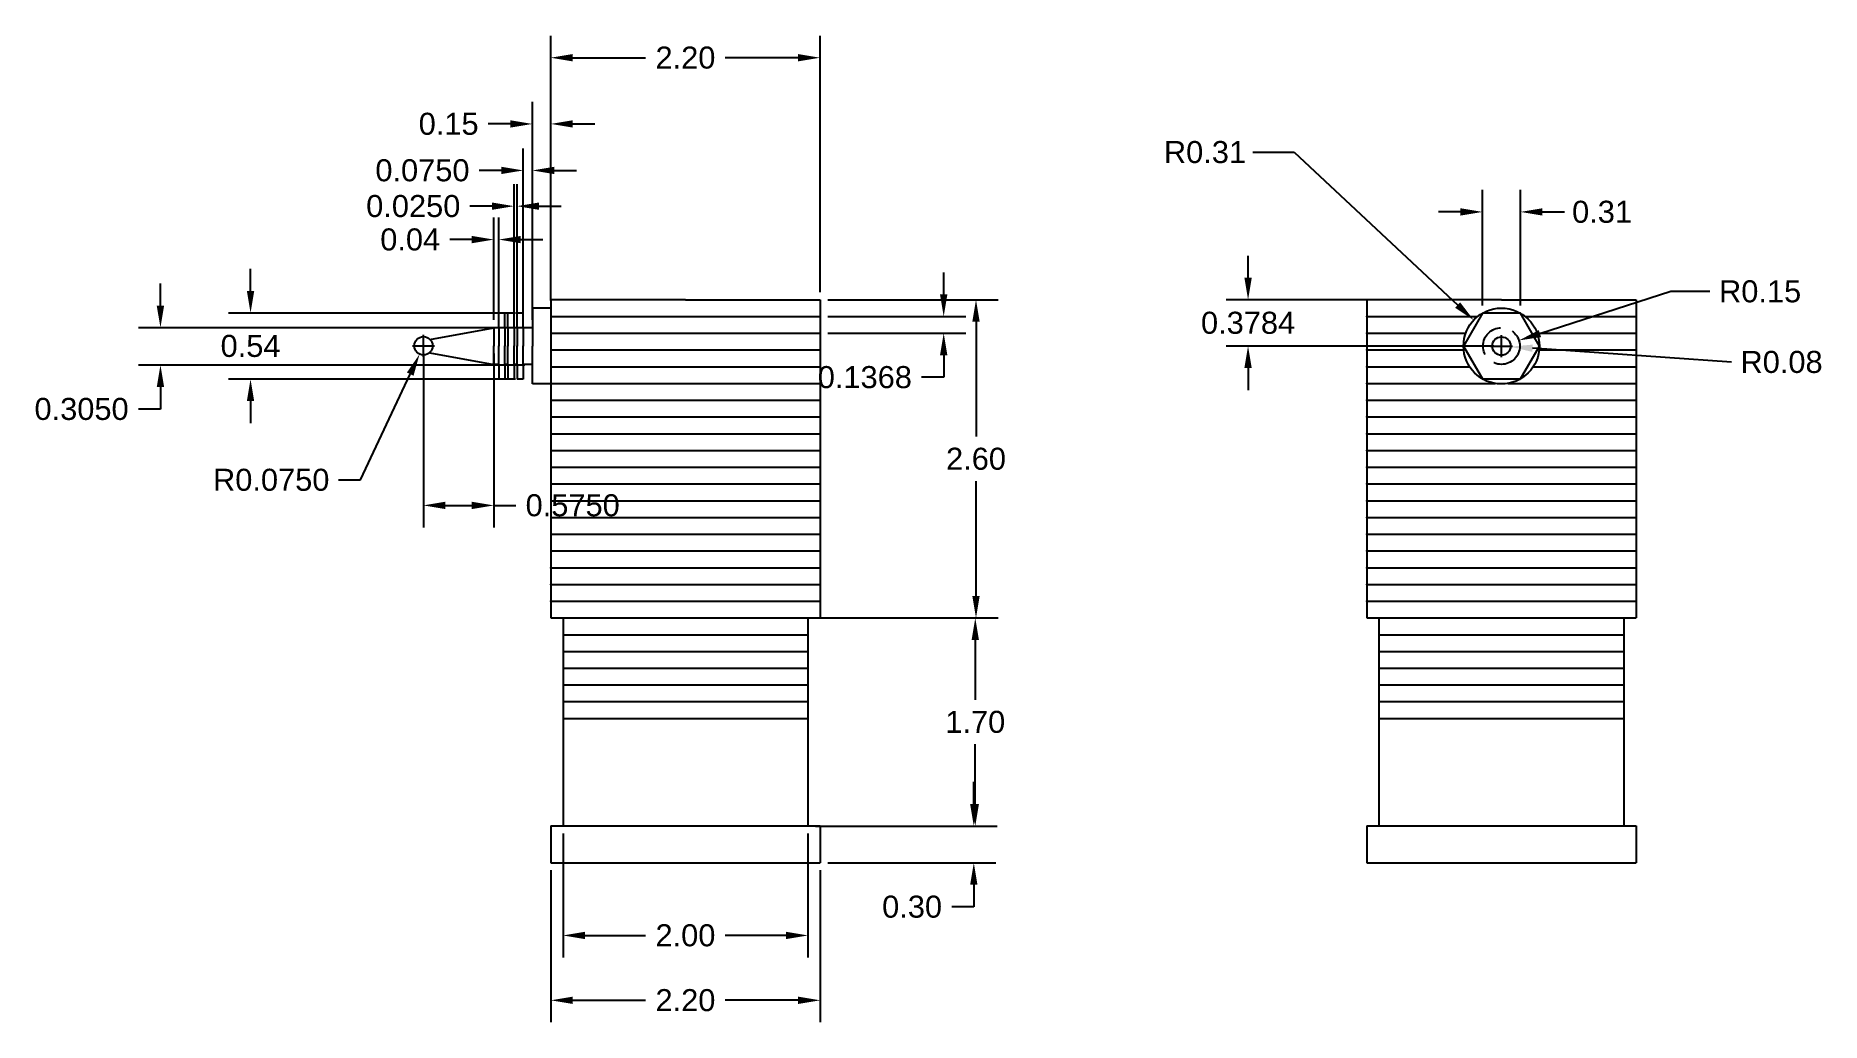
# Model space of a CAD drawing. Header units: inches. Extents: x 22.3 to 36.9, y 9 to 17.1.
import ezdxf

# ---------------------------------------------------------------- set-up
doc = ezdxf.new("R2010")
doc.units = ezdxf.units.IN
doc.header["$MEASUREMENT"] = 0
doc.linetypes.add('ACAD_ISO02W100', pattern=[15, 12, -3])
for name, color, linetype in [('Anotari', 40, 'Continuous'), ('Corp_Cilindru', 72, 'Continuous'), ('Nervuri_Capac_Cilindru', 60, 'Continuous'), ('Proeminenta', 4, 'Continuous')]:
    doc.layers.add(name, color=color, linetype=linetype)
doc.styles.get("Standard").update_dxf_attribs({"font": 'arial.ttf'})
doc.dimstyles.get("Standard").update_dxf_attribs({"dimtxt": 0.18, "dimasz": 0.18, "dimexe": 0.18, "dimexo": 0.0625, "dimgap": 0.09, "dimtad": 0, "dimtih": 1, "dimtoh": 1, "dimdec": 4, "dimzin": 0, "dimdsep": 46, "dimtxsty": 'Standard', "dimcen": 0.09, "dimadec": 0, "dimazin": 0, "dimtfac": 1, "dimtdec": 4, "dimtofl": 0, "dimtmove": 0, "dimatfit": 3, "dimfxl": 1, "dimtolj": 1, "dimtzin": 0, "dimarcsym": 0})

# ---------------------------------------------------------------- blocks, each defined once
blk = doc.blocks.new('*D23')
at = {"layer": 'Anotari', "color": 0, "lineweight": -2, "transparency": 16777216}
for p, q in [((26.546, 14.982), (26.546, 17.077)), ((28.746, 14.982), (28.746, 17.077)), ((26.726, 16.897), (27.321, 16.897)), ((28.566, 16.897), (27.971, 16.897))]:
    blk.add_line(p, q, dxfattribs=at)
at = {"layer": 'Anotari', "color": 0, "transparency": 16777216}
for points in [[(26.726, 16.927), (26.726, 16.867), (26.546, 16.897)], [(28.566, 16.927), (28.566, 16.867), (28.746, 16.897)]]:
    blk.add_solid(points, dxfattribs=at)
at = {"layer": 'Defpoints', "color": 0, "transparency": 16777216}
for p in [(28.746, 16.897), (26.546, 14.919), (28.746, 14.919)]:
    blk.add_point(p, dxfattribs=at)
at = {"layer": 'Anotari', "color": 0, "transparency": 16777216, "insert": (27.646, 16.897), "char_height": 0.18, "attachment_point": 5}
blk.add_mtext('\\A1;2.20', dxfattribs=at)
blk = doc.blocks.new('*D24')
at = {"layer": 'Anotari', "color": 0, "lineweight": -2, "transparency": 16777216}
for p, q in [((28.809, 14.919), (30.199, 14.919)), ((30.019, 14.739), (30.019, 13.801)), ((30.019, 12.499), (30.019, 13.438)), ((28.809, 12.319), (30.199, 12.319))]:
    blk.add_line(p, q, dxfattribs=at)
at = {"layer": 'Anotari', "color": 0, "transparency": 16777216}
for points in [[(29.989, 14.739), (30.049, 14.739), (30.019, 14.919)], [(29.989, 12.499), (30.049, 12.499), (30.019, 12.319)]]:
    blk.add_solid(points, dxfattribs=at)
at = {"layer": 'Defpoints', "color": 0, "transparency": 16777216}
for p in [(28.746, 14.919), (28.746, 12.319), (30.019, 12.319)]:
    blk.add_point(p, dxfattribs=at)
at = {"layer": 'Anotari', "color": 0, "transparency": 16777216, "insert": (30.019, 13.619), "char_height": 0.18, "attachment_point": 5}
blk.add_mtext('\\A1;2.60', dxfattribs=at)
blk = doc.blocks.new('*D25')
at = {"layer": 'Anotari', "color": 0, "lineweight": -2, "transparency": 16777216}
for p, q in [((28.709, 12.319), (30.193, 12.319)), ((30.013, 12.139), (30.013, 11.651)), ((30.013, 10.799), (30.013, 11.288)), ((28.709, 10.619), (30.193, 10.619))]:
    blk.add_line(p, q, dxfattribs=at)
at = {"layer": 'Anotari', "color": 0, "transparency": 16777216}
for points in [[(29.983, 12.139), (30.043, 12.139), (30.013, 12.319)], [(29.983, 10.799), (30.043, 10.799), (30.013, 10.619)]]:
    blk.add_solid(points, dxfattribs=at)
at = {"layer": 'Defpoints', "color": 0, "transparency": 16777216}
for p in [(28.646, 12.319), (28.646, 10.619), (30.013, 10.619)]:
    blk.add_point(p, dxfattribs=at)
at = {"layer": 'Anotari', "color": 0, "transparency": 16777216, "insert": (30.013, 11.469), "char_height": 0.18, "attachment_point": 5}
blk.add_mtext('\\A1;1.70', dxfattribs=at)
blk = doc.blocks.new('*D26')
at = {"layer": 'Anotari', "color": 0, "lineweight": -2, "transparency": 16777216}
for p, q in [((30.001, 10.799), (30.001, 10.979)), ((28.809, 10.619), (30.181, 10.619)), ((28.809, 10.319), (30.181, 10.319)), ((30.001, 10.139), (30.001, 9.959)), ((30.001, 9.959), (29.821, 9.959))]:
    blk.add_line(p, q, dxfattribs=at)
at = {"layer": 'Anotari', "color": 0, "transparency": 16777216}
for points in [[(29.971, 10.799), (30.031, 10.799), (30.001, 10.619)], [(29.971, 10.139), (30.031, 10.139), (30.001, 10.319)]]:
    blk.add_solid(points, dxfattribs=at)
at = {"layer": 'Defpoints', "color": 0, "transparency": 16777216}
for p in [(28.746, 10.619), (28.746, 10.319), (30.001, 10.319)]:
    blk.add_point(p, dxfattribs=at)
at = {"layer": 'Anotari', "color": 0, "transparency": 16777216, "insert": (29.497, 9.959), "char_height": 0.18, "attachment_point": 5}
blk.add_mtext('\\A1;0.30', dxfattribs=at)
blk = doc.blocks.new('*D27')
at = {"layer": 'Anotari', "color": 0, "lineweight": -2, "transparency": 16777216}
for p, q in [((26.646, 10.557), (26.646, 9.545)), ((28.646, 10.557), (28.646, 9.545)), ((26.826, 9.725), (27.321, 9.725)), ((28.466, 9.725), (27.971, 9.725))]:
    blk.add_line(p, q, dxfattribs=at)
at = {"layer": 'Anotari', "color": 0, "transparency": 16777216}
for points in [[(26.826, 9.755), (26.826, 9.695), (26.646, 9.725)], [(28.466, 9.755), (28.466, 9.695), (28.646, 9.725)]]:
    blk.add_solid(points, dxfattribs=at)
at = {"layer": 'Defpoints', "color": 0, "transparency": 16777216}
for p in [(26.646, 10.619), (28.646, 10.619), (28.646, 9.725)]:
    blk.add_point(p, dxfattribs=at)
at = {"layer": 'Anotari', "color": 0, "transparency": 16777216, "insert": (27.646, 9.725), "char_height": 0.18, "attachment_point": 5}
blk.add_mtext('\\A1;2.00', dxfattribs=at)
blk = doc.blocks.new('*D28')
at = {"layer": 'Anotari', "color": 0, "lineweight": -2, "transparency": 16777216}
for p, q in [((23.358, 14.871), (23.358, 15.051)), ((26.334, 14.691), (23.178, 14.691)), ((26.334, 14.386), (23.178, 14.386)), ((23.358, 14.206), (23.358, 14.026)), ((23.358, 14.026), (23.178, 14.026))]:
    blk.add_line(p, q, dxfattribs=at)
at = {"layer": 'Anotari', "color": 0, "transparency": 16777216}
for points in [[(23.328, 14.871), (23.388, 14.871), (23.358, 14.691)], [(23.328, 14.206), (23.388, 14.206), (23.358, 14.386)]]:
    blk.add_solid(points, dxfattribs=at)
at = {"layer": 'Defpoints', "color": 0, "transparency": 16777216}
for p in [(26.396, 14.691), (23.358, 14.386), (26.396, 14.386)]:
    blk.add_point(p, dxfattribs=at)
at = {"layer": 'Anotari', "color": 0, "transparency": 16777216, "insert": (22.714, 14.026), "char_height": 0.18, "attachment_point": 5}
blk.add_mtext('\\A1;0.3050', dxfattribs=at)
blk = doc.blocks.new('*D29')
at = {"layer": 'Anotari', "color": 0, "lineweight": -2, "transparency": 16777216}
for p, q in [((24.094, 14.991), (24.094, 15.171)), ((26.259, 14.811), (23.914, 14.811)), ((26.259, 14.271), (23.914, 14.271)), ((24.094, 14.091), (24.094, 13.911))]:
    blk.add_line(p, q, dxfattribs=at)
at = {"layer": 'Anotari', "color": 0, "transparency": 16777216}
for points in [[(24.064, 14.991), (24.124, 14.991), (24.094, 14.811)], [(24.064, 14.091), (24.124, 14.091), (24.094, 14.271)]]:
    blk.add_solid(points, dxfattribs=at)
at = {"layer": 'Defpoints', "color": 0, "transparency": 16777216}
for p in [(26.321, 14.811), (24.094, 14.271), (26.321, 14.271)]:
    blk.add_point(p, dxfattribs=at)
at = {"layer": 'Anotari', "color": 0, "transparency": 16777216, "insert": (24.094, 14.541), "char_height": 0.18, "attachment_point": 5}
blk.add_mtext('\\A1;0.54', dxfattribs=at)
blk = doc.blocks.new('*D30')
at = {"layer": 'Anotari', "color": 0, "lineweight": -2, "transparency": 16777216}
for p, q in [((26.396, 14.914), (26.396, 16.536)), ((26.546, 14.914), (26.546, 16.536)), ((26.216, 16.356), (26.036, 16.356)), ((26.726, 16.356), (26.906, 16.356))]:
    blk.add_line(p, q, dxfattribs=at)
at = {"layer": 'Anotari', "color": 0, "transparency": 16777216}
for points in [[(26.216, 16.386), (26.216, 16.326), (26.396, 16.356)], [(26.726, 16.386), (26.726, 16.326), (26.546, 16.356)]]:
    blk.add_solid(points, dxfattribs=at)
at = {"layer": 'Defpoints', "color": 0, "transparency": 16777216}
for p in [(26.396, 16.356), (26.396, 14.851), (26.546, 14.851)]:
    blk.add_point(p, dxfattribs=at)
at = {"layer": 'Anotari', "color": 0, "transparency": 16777216, "insert": (25.712, 16.356), "char_height": 0.18, "attachment_point": 5}
blk.add_mtext('\\A1;0.15', dxfattribs=at)
blk = doc.blocks.new('*D31')
at = {"layer": 'Anotari', "color": 0, "lineweight": -2, "transparency": 16777216}
for p, q in [((26.321, 14.754), (26.321, 16.156)), ((26.396, 14.754), (26.396, 16.156)), ((26.141, 15.976), (25.961, 15.976)), ((26.576, 15.976), (26.756, 15.976))]:
    blk.add_line(p, q, dxfattribs=at)
at = {"layer": 'Anotari', "color": 0, "transparency": 16777216}
for points in [[(26.141, 16.006), (26.141, 15.946), (26.321, 15.976)], [(26.576, 16.006), (26.576, 15.946), (26.396, 15.976)]]:
    blk.add_solid(points, dxfattribs=at)
at = {"layer": 'Defpoints', "color": 0, "transparency": 16777216}
for p in [(26.321, 15.976), (26.321, 14.691), (26.396, 14.691)]:
    blk.add_point(p, dxfattribs=at)
at = {"layer": 'Anotari', "color": 0, "transparency": 16777216, "insert": (25.498, 15.976), "char_height": 0.18, "attachment_point": 5}
blk.add_mtext('\\A1;0.0750', dxfattribs=at)
blk = doc.blocks.new('*D32')
at = {"layer": 'Anotari', "color": 0, "lineweight": -2, "transparency": 16777216}
for p, q in [((26.246, 14.754), (26.246, 15.864)), ((26.271, 14.754), (26.271, 15.864)), ((26.066, 15.684), (25.886, 15.684)), ((26.451, 15.684), (26.631, 15.684))]:
    blk.add_line(p, q, dxfattribs=at)
at = {"layer": 'Anotari', "color": 0, "transparency": 16777216}
for points in [[(26.066, 15.714), (26.066, 15.654), (26.246, 15.684)], [(26.451, 15.714), (26.451, 15.654), (26.271, 15.684)]]:
    blk.add_solid(points, dxfattribs=at)
at = {"layer": 'Defpoints', "color": 0, "transparency": 16777216}
for p in [(26.246, 15.684), (26.246, 14.691), (26.271, 14.691)]:
    blk.add_point(p, dxfattribs=at)
at = {"layer": 'Anotari', "color": 0, "transparency": 16777216, "insert": (25.423, 15.684), "char_height": 0.18, "attachment_point": 5}
blk.add_mtext('\\A1;0.0250', dxfattribs=at)
blk = doc.blocks.new('*D22')
at = {"layer": 'Anotari', "color": 0, "lineweight": -2, "transparency": 16777216}
for p, q in [((26.081, 14.754), (26.081, 15.591)), ((26.121, 14.754), (26.121, 15.591)), ((25.901, 15.411), (25.721, 15.411)), ((26.301, 15.411), (26.481, 15.411))]:
    blk.add_line(p, q, dxfattribs=at)
at = {"layer": 'Anotari', "color": 0, "transparency": 16777216}
for points in [[(25.901, 15.441), (25.901, 15.381), (26.081, 15.411)], [(26.301, 15.441), (26.301, 15.381), (26.121, 15.411)]]:
    blk.add_solid(points, dxfattribs=at)
at = {"layer": 'Defpoints', "color": 0, "transparency": 16777216}
for p in [(26.081, 15.411), (26.081, 14.691), (26.121, 14.691)]:
    blk.add_point(p, dxfattribs=at)
at = {"layer": 'Anotari', "color": 0, "transparency": 16777216, "insert": (25.398, 15.411), "char_height": 0.18, "attachment_point": 5}
blk.add_mtext('\\A1;0.04', dxfattribs=at)
blk = doc.blocks.new('*D33')
at = {"layer": 'Anotari', "color": 0, "lineweight": -2, "transparency": 16777216}
for p, q in [((25.506, 14.453), (25.506, 14.633)), ((25.416, 14.543), (25.596, 14.543)), ((24.992, 13.447), (25.398, 14.312)), ((24.812, 13.447), (24.992, 13.447))]:
    blk.add_line(p, q, dxfattribs=at)
at = {"layer": 'Anotari', "color": 0, "transparency": 16777216}
blk.add_solid([(25.371, 14.325), (25.425, 14.299), (25.475, 14.475)], dxfattribs=at)
at = {"layer": 'Defpoints', "color": 0, "transparency": 16777216}
for p in [(25.475, 14.475), (25.506, 14.543)]:
    blk.add_point(p, dxfattribs=at)
at = {"layer": 'Anotari', "color": 0, "transparency": 16777216, "insert": (24.263, 13.447), "char_height": 0.18, "attachment_point": 5}
blk.add_mtext('\\A1;R0.0750', dxfattribs=at)
blk = doc.blocks.new('*D34')
at = {"layer": 'Anotari', "color": 0, "lineweight": -2, "transparency": 16777216}
for p, q in [((25.506, 14.48), (25.506, 13.059)), ((26.081, 14.479), (26.081, 13.059)), ((25.686, 13.239), (25.901, 13.239)), ((26.081, 13.239), (26.261, 13.239))]:
    blk.add_line(p, q, dxfattribs=at)
at = {"layer": 'Anotari', "color": 0, "transparency": 16777216}
for points in [[(25.686, 13.269), (25.686, 13.209), (25.506, 13.239)], [(25.901, 13.269), (25.901, 13.209), (26.081, 13.239)]]:
    blk.add_solid(points, dxfattribs=at)
at = {"layer": 'Defpoints', "color": 0, "transparency": 16777216}
for p in [(25.506, 14.543), (26.081, 14.541), (26.081, 13.239)]:
    blk.add_point(p, dxfattribs=at)
at = {"layer": 'Anotari', "color": 0, "transparency": 16777216, "insert": (26.725, 13.239), "char_height": 0.18, "attachment_point": 5}
blk.add_mtext('\\A1;0.5750', dxfattribs=at)
blk = doc.blocks.new('*D35')
at = {"layer": 'Anotari', "color": 0, "lineweight": -2, "transparency": 16777216}
for p, q in [((26.546, 10.257), (26.546, 9.015)), ((28.746, 10.257), (28.746, 9.015)), ((26.726, 9.195), (27.321, 9.195)), ((28.566, 9.195), (27.971, 9.195))]:
    blk.add_line(p, q, dxfattribs=at)
at = {"layer": 'Anotari', "color": 0, "transparency": 16777216}
for points in [[(26.726, 9.225), (26.726, 9.165), (26.546, 9.195)], [(28.566, 9.225), (28.566, 9.165), (28.746, 9.195)]]:
    blk.add_solid(points, dxfattribs=at)
at = {"layer": 'Defpoints', "color": 0, "transparency": 16777216}
for p in [(26.546, 10.319), (28.746, 10.319), (28.746, 9.195)]:
    blk.add_point(p, dxfattribs=at)
at = {"layer": 'Anotari', "color": 0, "transparency": 16777216, "insert": (27.646, 9.195), "char_height": 0.18, "attachment_point": 5}
blk.add_mtext('\\A1;2.20', dxfattribs=at)
blk = doc.blocks.new('*D36')
at = {"layer": 'Anotari', "color": 0, "lineweight": -2, "transparency": 16777216}
for p, q in [((32.281, 16.125), (32.618, 16.125)), ((32.618, 16.125), (33.953, 14.876)), ((34.31, 14.451), (34.31, 14.631)), ((34.22, 14.541), (34.4, 14.541))]:
    blk.add_line(p, q, dxfattribs=at)
at = {"layer": 'Anotari', "color": 0, "transparency": 16777216}
blk.add_solid([(33.973, 14.898), (33.932, 14.854), (34.084, 14.753)], dxfattribs=at)
at = {"layer": 'Defpoints', "color": 0, "transparency": 16777216}
for p in [(34.084, 14.753), (34.31, 14.541)]:
    blk.add_point(p, dxfattribs=at)
at = {"layer": 'Anotari', "color": 0, "transparency": 16777216, "insert": (31.889, 16.125), "char_height": 0.18, "attachment_point": 5}
blk.add_mtext('\\A1;R0.31', dxfattribs=at)
blk = doc.blocks.new('*D37')
at = {"layer": 'Anotari', "color": 0, "lineweight": -2, "transparency": 16777216}
for p, q in [((34.155, 14.872), (34.155, 15.817)), ((34.465, 14.872), (34.465, 15.817)), ((33.975, 15.637), (33.795, 15.637)), ((34.645, 15.637), (34.825, 15.637))]:
    blk.add_line(p, q, dxfattribs=at)
at = {"layer": 'Anotari', "color": 0, "transparency": 16777216}
for points in [[(33.975, 15.667), (33.975, 15.607), (34.155, 15.637)], [(34.645, 15.667), (34.645, 15.607), (34.465, 15.637)]]:
    blk.add_solid(points, dxfattribs=at)
at = {"layer": 'Defpoints', "color": 0, "transparency": 16777216}
for p in [(34.465, 15.637), (34.155, 14.81), (34.465, 14.81)]:
    blk.add_point(p, dxfattribs=at)
at = {"layer": 'Anotari', "color": 0, "transparency": 16777216, "insert": (35.132, 15.637), "char_height": 0.18, "attachment_point": 5}
blk.add_mtext('\\A1;0.31', dxfattribs=at)
blk = doc.blocks.new('*D38')
at = {"layer": 'Anotari', "color": 0, "lineweight": -2, "transparency": 16777216}
for p, q in [((35.694, 14.987), (34.624, 14.642)), ((36.013, 14.987), (35.694, 14.987)), ((34.31, 14.451), (34.31, 14.631)), ((34.22, 14.541), (34.4, 14.541))]:
    blk.add_line(p, q, dxfattribs=at)
at = {"layer": 'Anotari', "color": 0, "transparency": 16777216}
blk.add_solid([(34.615, 14.671), (34.634, 14.614), (34.453, 14.587)], dxfattribs=at)
at = {"layer": 'Defpoints', "color": 0, "transparency": 16777216}
for p in [(34.453, 14.587), (34.31, 14.541)]:
    blk.add_point(p, dxfattribs=at)
at = {"layer": 'Anotari', "color": 0, "transparency": 16777216, "insert": (36.423, 14.987), "char_height": 0.18, "attachment_point": 5}
blk.add_mtext('\\A1;R0.15', dxfattribs=at)
blk = doc.blocks.new('*D39')
at = {"layer": 'Anotari', "color": 0, "lineweight": -2, "transparency": 16777216}
for p, q in [((34.31, 14.451), (34.31, 14.631)), ((34.22, 14.541), (34.4, 14.541)), ((36.188, 14.41), (34.565, 14.523))]:
    blk.add_line(p, q, dxfattribs=at)
at = {"layer": 'Anotari', "color": 0, "transparency": 16777216}
blk.add_solid([(34.567, 14.553), (34.563, 14.493), (34.385, 14.536)], dxfattribs=at)
at = {"layer": 'Defpoints', "color": 0, "transparency": 16777216}
for p in [(34.31, 14.541), (34.385, 14.536)]:
    blk.add_point(p, dxfattribs=at)
at = {"layer": 'Anotari', "color": 0, "transparency": 16777216, "insert": (36.598, 14.41), "char_height": 0.18, "attachment_point": 5}
blk.add_mtext('\\A1;R0.08', dxfattribs=at)
blk = doc.blocks.new('*D40')
at = {"layer": 'Anotari', "color": 0, "lineweight": -2, "transparency": 16777216}
for p, q in [((29.755, 14.963), (29.755, 15.143)), ((28.809, 14.783), (29.935, 14.783)), ((28.809, 14.646), (29.935, 14.646)), ((29.755, 14.466), (29.755, 14.286)), ((29.755, 14.286), (29.575, 14.286))]:
    blk.add_line(p, q, dxfattribs=at)
at = {"layer": 'Anotari', "color": 0, "transparency": 16777216}
for points in [[(29.725, 14.963), (29.785, 14.963), (29.755, 14.783)], [(29.725, 14.466), (29.785, 14.466), (29.755, 14.646)]]:
    blk.add_solid(points, dxfattribs=at)
at = {"layer": 'Defpoints', "color": 0, "transparency": 16777216}
for p in [(28.746, 14.783), (28.746, 14.646), (29.755, 14.646)]:
    blk.add_point(p, dxfattribs=at)
at = {"layer": 'Anotari', "color": 0, "transparency": 16777216, "insert": (29.111, 14.286), "char_height": 0.18, "attachment_point": 5}
blk.add_mtext('\\A1;0.1368', dxfattribs=at)
blk = doc.blocks.new('*D41')
at = {"layer": 'Anotari', "color": 0, "lineweight": -2, "transparency": 16777216}
for p, q in [((32.241, 15.099), (32.241, 15.279)), ((34.248, 14.919), (32.061, 14.919)), ((34.248, 14.541), (32.061, 14.541)), ((32.241, 14.361), (32.241, 14.181))]:
    blk.add_line(p, q, dxfattribs=at)
at = {"layer": 'Anotari', "color": 0, "transparency": 16777216}
for points in [[(32.211, 15.099), (32.271, 15.099), (32.241, 14.919)], [(32.211, 14.361), (32.271, 14.361), (32.241, 14.541)]]:
    blk.add_solid(points, dxfattribs=at)
at = {"layer": 'Defpoints', "color": 0, "transparency": 16777216}
for p in [(34.31, 14.919), (32.241, 14.541), (34.31, 14.541)]:
    blk.add_point(p, dxfattribs=at)
at = {"layer": 'Anotari', "color": 0, "transparency": 16777216, "insert": (32.241, 14.73), "char_height": 0.18, "attachment_point": 5}
blk.add_mtext('\\A1;0.3784', dxfattribs=at)

msp = doc.modelspace()

# ---------------------------------------------------------------- linework, layer by layer
at = {"layer": 'Corp_Cilindru', "ltscale": 0.05}
for p, q in [((26.54645, 14.91947), (26.54645, 12.31947)), ((27.64645, 14.91947), (26.54645, 14.91947)), ((27.64645, 14.91947), (28.74645, 14.91947)), ((28.74645, 14.91947), (28.74645, 12.31947)), ((34.31032, 14.91947), (33.21032, 14.91947)), ((33.21032, 14.91947), (33.21032, 12.31947)), ((34.31032, 14.91947), (35.41032, 14.91947)), ((35.41032, 14.91947), (35.41032, 12.31947)), ((26.54645, 12.31947), (26.64645, 12.31947)), ((26.64645, 12.31947), (26.64645, 10.61947)), ((28.64645, 12.31947), (28.74645, 12.31947)), ((28.64645, 12.31947), (28.64645, 10.61947)), ((33.21032, 12.31947), (33.31032, 12.31947)), ((33.31032, 12.31947), (33.31032, 10.61947)), ((35.31032, 12.31947), (35.41032, 12.31947)), ((35.31032, 12.31947), (35.31032, 10.61947)), ((26.54645, 10.61947), (28.74645, 10.61947)), ((26.54645, 10.61947), (26.54645, 10.31947)), ((28.74645, 10.61947), (28.74645, 10.31947)), ((33.21032, 10.61947), (35.41032, 10.61947)), ((33.21032, 10.61947), (33.21032, 10.31947)), ((35.41032, 10.61947), (35.41032, 10.31947)), ((26.54645, 10.31947), (28.74645, 10.31947)), ((33.21032, 10.31947), (35.41032, 10.31947))]:
    msp.add_line(p, q, dxfattribs=at)
at = {"layer": 'Corp_Cilindru'}
for p in [(33.21032, 14.78262), (33.21032, 14.64578), (33.21032, 14.50894), (33.21032, 14.3721), (33.21032, 14.23526), (33.21032, 14.09841), (33.21032, 13.96157), (33.21032, 13.82473), (33.21032, 13.68789), (33.21032, 13.55105), (33.21032, 13.4142), (33.21032, 13.27736), (33.21032, 13.14052), (33.21032, 13.00368), (33.21032, 12.86683), (26.54645, 12.72999), (33.21032, 12.72999), (26.54645, 12.59315), (33.21032, 12.59315), (26.54645, 12.45631), (33.21032, 12.45631)]:
    msp.add_point(p, dxfattribs=at)
at = {"layer": 'Nervuri_Capac_Cilindru', "ltscale": 0.05}
for p, q in [((26.54645, 14.78262), (28.74645, 14.78262)), ((33.21032, 14.78262), (34.11605, 14.78262)), ((34.50459, 14.78262), (35.41032, 14.78262)), ((26.54645, 14.64578), (28.74645, 14.64578)), ((33.21032, 14.64578), (34.01855, 14.64578)), ((34.60209, 14.64578), (35.41032, 14.64578)), ((26.54645, 14.50894), (28.74645, 14.50894)), ((33.21032, 14.50894), (34.00199, 14.50894)), ((34.61865, 14.50894), (35.41032, 14.50894)), ((26.54645, 14.3721), (28.74645, 14.3721)), ((33.21032, 14.3721), (34.0504, 14.3721)), ((34.57024, 14.3721), (35.41032, 14.3721)), ((26.54645, 14.23526), (28.74645, 14.23526)), ((33.21032, 14.23526), (34.2594, 14.23526)), ((34.36124, 14.23526), (35.41032, 14.23526)), ((26.54645, 14.09841), (28.74645, 14.09841)), ((33.21032, 14.09841), (35.41032, 14.09841)), ((26.54645, 13.96157), (28.74645, 13.96157)), ((33.21032, 13.96157), (35.41032, 13.96157)), ((26.54645, 13.82473), (28.74645, 13.82473)), ((33.21032, 13.82473), (35.41032, 13.82473)), ((26.54645, 13.68789), (28.74645, 13.68789)), ((33.21032, 13.68789), (35.41032, 13.68789)), ((26.54645, 13.55105), (28.74645, 13.55105)), ((33.21032, 13.55105), (35.41032, 13.55105)), ((26.54645, 13.4142), (28.74645, 13.4142)), ((26.54645, 13.27736), (28.74645, 13.27736)), ((33.21032, 13.4142), (35.41032, 13.4142)), ((33.21032, 13.27736), (35.41032, 13.27736)), ((26.54645, 13.14052), (28.74645, 13.14052)), ((33.21032, 13.14052), (35.41032, 13.14052)), ((26.54645, 13.00368), (28.74645, 13.00368)), ((33.21032, 13.00368), (35.41032, 13.00368)), ((26.54645, 12.86683), (28.74645, 12.86683)), ((33.21032, 12.86683), (35.41032, 12.86683)), ((26.54645, 12.72999), (28.74645, 12.72999)), ((33.21032, 12.72999), (35.41032, 12.72999)), ((26.54645, 12.59315), (28.74645, 12.59315)), ((33.21032, 12.59315), (35.41032, 12.59315)), ((26.54645, 12.45631), (28.74645, 12.45631)), ((33.21032, 12.45631), (35.41032, 12.45631)), ((26.54645, 12.31947), (28.74645, 12.31947)), ((33.21032, 12.31947), (35.41032, 12.31947)), ((26.64645, 12.18262), (28.64645, 12.18262)), ((33.31032, 12.18262), (35.31032, 12.18262)), ((26.64645, 12.04578), (28.64645, 12.04578)), ((33.31032, 12.04578), (35.31032, 12.04578)), ((26.64645, 11.90894), (28.64645, 11.90894)), ((33.31032, 11.90894), (35.31032, 11.90894)), ((26.64645, 11.7721), (28.64645, 11.7721)), ((33.31032, 11.7721), (35.31032, 11.7721)), ((26.64645, 11.63526), (28.64645, 11.63526)), ((33.31032, 11.63526), (35.31032, 11.63526)), ((26.64645, 11.49841), (28.64645, 11.49841)), ((33.31032, 11.49841), (35.31032, 11.49841))]:
    msp.add_line(p, q, dxfattribs=at)
at = {"layer": 'Proeminenta', "ltscale": 0.05}
for p, q in [((26.17145, 14.81105), (26.12145, 14.81105)), ((26.12145, 14.69105), (26.12145, 14.81105)), ((26.17145, 14.69105), (26.17145, 14.81105)), ((26.24645, 14.81105), (26.19645, 14.81105)), ((26.19645, 14.69105), (26.19645, 14.81105)), ((26.24645, 14.69105), (26.24645, 14.81105)), ((26.32145, 14.81105), (26.27145, 14.81105)), ((26.27145, 14.69105), (26.27145, 14.81105)), ((26.32145, 14.69105), (26.32145, 14.81105)), ((26.39645, 14.85105), (26.39645, 14.54105)), ((26.54645, 14.85105), (26.39645, 14.85105)), ((25.5595, 14.59581), (26.08145, 14.69105)), ((26.12145, 14.69105), (26.08145, 14.69105)), ((26.08145, 14.69105), (26.08145, 14.54105)), ((26.12145, 14.69105), (26.12145, 14.54105)), ((26.19645, 14.69105), (26.17145, 14.69105)), ((26.17145, 14.69105), (26.17145, 14.54105)), ((26.19645, 14.69105), (26.19645, 14.54105)), ((26.27145, 14.69105), (26.24645, 14.69105)), ((26.24645, 14.69105), (26.24645, 14.54105)), ((26.27145, 14.69105), (26.27145, 14.54105)), ((26.39645, 14.69105), (26.32145, 14.69105)), ((26.32145, 14.69105), (26.32145, 14.54105)), ((25.5595, 14.48628), (26.08145, 14.39105)), ((26.08145, 14.54105), (26.08145, 14.54162)), ((26.08145, 14.39105), (26.08145, 14.54105)), ((26.12145, 14.54105), (26.12145, 14.54162)), ((26.12145, 14.39105), (26.12145, 14.54105)), ((26.17145, 14.54105), (26.17145, 14.54162)), ((26.17145, 14.39105), (26.17145, 14.54105)), ((26.19645, 14.54105), (26.19645, 14.54162)), ((26.19645, 14.39105), (26.19645, 14.54105)), ((26.24645, 14.54105), (26.24645, 14.54162)), ((26.24645, 14.39105), (26.24645, 14.54105)), ((26.27145, 14.54105), (26.27145, 14.54162)), ((26.27145, 14.39105), (26.27145, 14.54105)), ((26.32145, 14.54105), (26.32145, 14.54162)), ((26.32145, 14.39105), (26.32145, 14.54105)), ((26.39645, 14.23105), (26.39645, 14.54105)), ((26.12145, 14.39105), (26.08145, 14.39105)), ((26.12145, 14.39105), (26.12145, 14.27105)), ((26.19645, 14.39105), (26.17145, 14.39105)), ((26.17145, 14.39105), (26.17145, 14.27105)), ((26.19645, 14.39105), (26.19645, 14.27105)), ((26.27145, 14.39105), (26.24645, 14.39105)), ((26.24645, 14.39105), (26.24645, 14.27105)), ((26.27145, 14.39105), (26.27145, 14.27105)), ((26.39645, 14.39105), (26.32145, 14.39105)), ((26.32145, 14.39105), (26.32145, 14.27105)), ((26.17145, 14.27105), (26.12145, 14.27105)), ((26.24645, 14.27105), (26.19645, 14.27105)), ((26.32145, 14.27105), (26.27145, 14.27105)), ((26.54645, 14.23105), (26.39645, 14.23105))]:
    msp.add_line(p, q, dxfattribs=at)
msp.add_lwpolyline([(34.15532, 14.80951), (34.00032, 14.54105), (34.15532, 14.27258), (34.46532, 14.27258), (34.62032, 14.54105), (34.46532, 14.80951)], close=True, dxfattribs=at)
for centre, radius in [((34.31032, 14.54105), 0.31), ((25.50646, 14.54278), 0.075), ((34.31032, 14.54105), 0.075)]:
    msp.add_circle(centre, radius, dxfattribs=at)
at = {"layer": 'Proeminenta', "linetype": 'ACAD_ISO02W100', "ltscale": 0.025}
msp.add_circle((34.31032, 14.54105), 0.15, dxfattribs=at)

# ---------------------------------------------------------------- dimensions: what is measured, and where the dimension line sits
at = {"layer": 'Anotari'}
for base, p1, p2, picture, middle in [((28.74645, 16.89701), (26.54645, 14.91947), (28.74645, 14.91947), '*D23', (27.64645, 16.89701)), ((26.39645, 16.35564), (26.54645, 14.85105), (26.39645, 14.85105), '*D30', (25.712, 16.35564)), ((34.46532, 15.6375), (34.15532, 14.80951), (34.46532, 14.80951), '*D37', (35.13172, 15.6375)), ((26.08145, 15.41102), (26.12145, 14.69105), (26.08145, 14.69105), '*D22', (25.39804, 15.41102))]:
    dim = msp.add_linear_dim(base=base, p1=p1, p2=p2, dimstyle='Standard', override={"dimdec": 2}, dxfattribs=at)
    dim.commit()
    dim.dimension.update_dxf_attribs({"geometry": picture, "text_midpoint": middle})
for center, mpoint, picture, middle in [((34.31032, 14.54105), (34.08404, 14.75293), '*D36', (31.88881, 16.12547)), ((34.31032, 14.54105), (34.45307, 14.58711), '*D38', (36.42316, 14.9874)), ((34.310319, 14.541045), (34.385136, 14.535815), '*D39', (36.18796, 14.409796))]:
    dim = msp.add_radius_dim(center=center, mpoint=mpoint, dimstyle='Standard', override={"dimdec": 2}, dxfattribs=at)
    dim.commit()
    dim.dimension.update_dxf_attribs({"geometry": picture, "text_midpoint": middle, "dimtype": 164})
for base, p1, p2, picture, middle in [((26.32145, 15.97564), (26.39645, 14.69105), (26.32145, 14.69105), '*D31', (25.49813, 15.97564)), ((26.24645, 15.68356), (26.27145, 14.69105), (26.24645, 14.69105), '*D32', (25.42313, 15.68356)), ((26.08145, 13.23851), (25.50646, 14.54278), (26.08145, 14.54105), '*D34', (26.72478, 13.23851))]:
    dim = msp.add_linear_dim(base=base, p1=p1, p2=p2, dimstyle='Standard', dxfattribs=at)
    dim.commit()
    dim.dimension.update_dxf_attribs({"geometry": picture, "text_midpoint": middle})
for base, p1, p2, picture, middle in [((24.09411, 14.27105), (26.32145, 14.81105), (26.32145, 14.27105), '*D29', (24.09411, 14.54105)), ((30.01901, 12.31947), (28.74645, 14.91947), (28.74645, 12.31947), '*D24', (30.01901, 13.61947)), ((30.01339, 10.61947), (28.64645, 12.31947), (28.64645, 10.61947), '*D25', (30.01339, 11.46947)), ((30.00086, 10.31947), (28.74645, 10.61947), (28.74645, 10.31947), '*D26', (29.49739, 9.95947))]:
    dim = msp.add_linear_dim(base=base, p1=p1, p2=p2, angle=90, dimstyle='Standard', override={"dimdec": 2}, dxfattribs=at)
    dim.commit()
    dim.dimension.update_dxf_attribs({"geometry": picture, "text_midpoint": middle})
for base, p1, p2, picture, middle in [((32.24081, 14.54105), (34.31032, 14.91947), (34.31032, 14.54105), '*D41', (32.24081, 14.73026)), ((23.35764, 14.38605), (26.39645, 14.69105), (26.39645, 14.38605), '*D28', (22.71432, 14.02605)), ((29.75522, 14.64578), (28.74645, 14.78262), (28.74645, 14.64578), '*D40', (29.11141, 14.28578))]:
    dim = msp.add_linear_dim(base=base, p1=p1, p2=p2, angle=90, dimstyle='Standard', dxfattribs=at)
    dim.commit()
    dim.dimension.update_dxf_attribs({"geometry": picture, "text_midpoint": middle})
dim = msp.add_radius_dim(center=(25.50646, 14.54278), mpoint=(25.47461, 14.47488), dimstyle='Standard', dxfattribs=at)
dim.commit()
dim.dimension.update_dxf_attribs({"geometry": '*D33', "text_midpoint": (24.26303, 13.44723), "dimtype": 164})
for base, p1, p2, picture, middle in [((28.64645, 9.72475), (26.64645, 10.61947), (28.64645, 10.61947), '*D27', (27.64645, 9.72475)), ((28.74645, 9.1952), (26.54645, 10.31947), (28.74645, 10.31947), '*D35', (27.64645, 9.1952))]:
    dim = msp.add_linear_dim(base=base, p1=p1, p2=p2, dimstyle='Standard', override={"dimdec": 2}, dxfattribs=at)
    dim.commit()
    dim.dimension.update_dxf_attribs({"geometry": picture, "text_midpoint": middle, "dimtype": 160})

doc.saveas('drawing.dxf')
